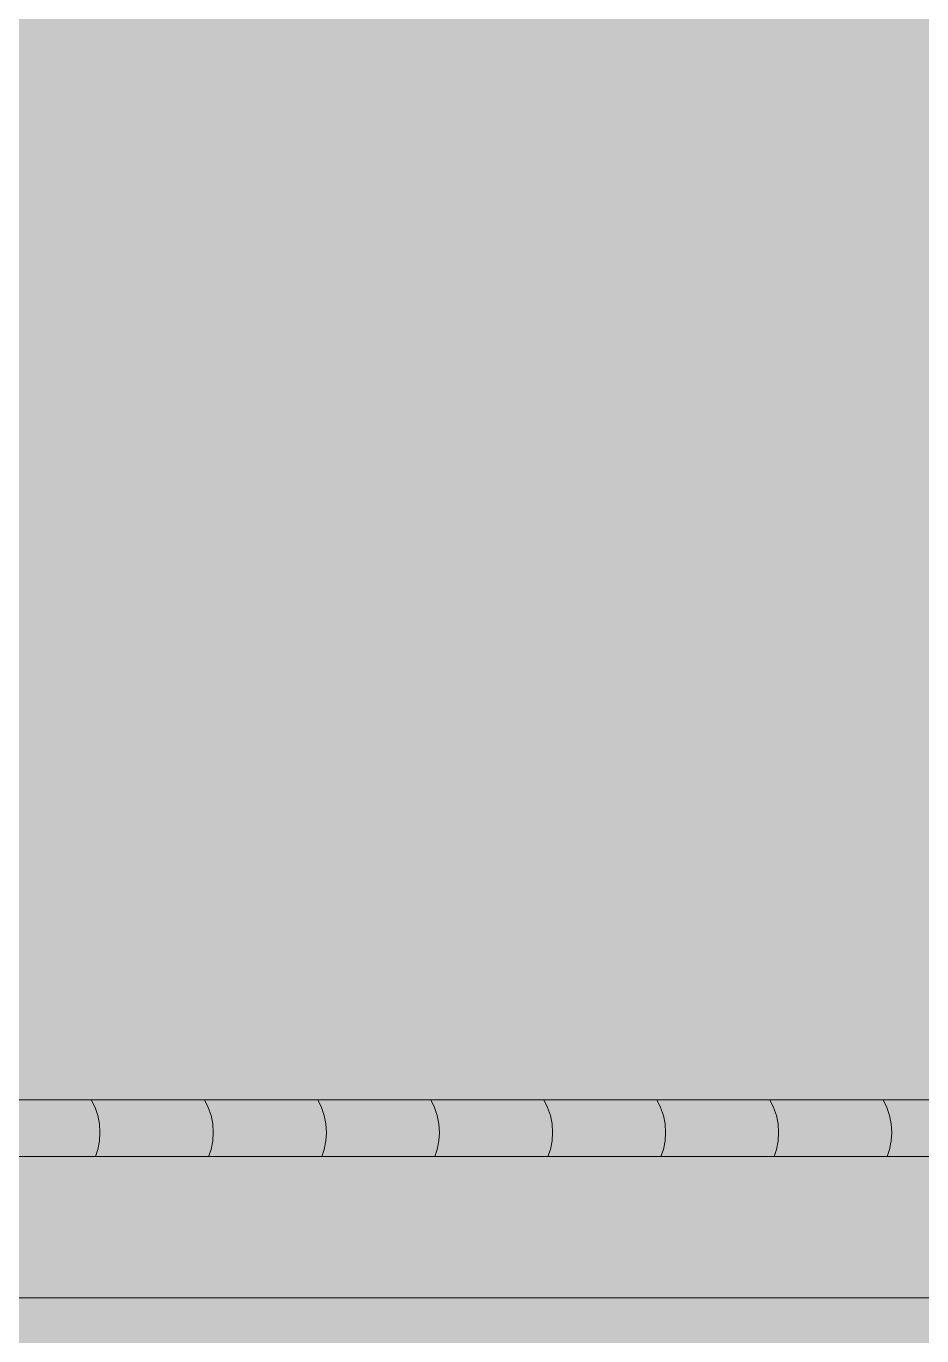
# Model space of a CAD drawing. Header units: millimetres. Extents: x 365175 to 2667127, y -330297 to -162108.
# Drawn here: x 2232307 to 2233891, y -327514 to -325196 of the extents above; entities that cross this region are included whole.
import ezdxf

# ---------------------------------------------------------------- set-up
doc = ezdxf.new("R2010")
doc.units = ezdxf.units.MM
doc.header["$MEASUREMENT"] = 0
doc.linetypes.add('Wipeout_Contour', pattern=[1000, 0, -1000])
doc.layers.add('Sols_ Dalles', color=7, linetype='Continuous')

# ---------------------------------------------------------------- blocks, each defined once
blk = doc.blocks.new('Élément de coupe_1334_3', base_point=(1963539.3, -327096.8))
at = {"color": 254, "linetype": 'Wipeout_Contour', "lineweight": 0, "ltscale": 8857809.030067515}
blk.add_wipeout([(2252939, -327196.8), (2127277, -327196.8), (2127277, -327446.8), (2252939, -327446.8)], dxfattribs=at)
at = {"linetype": 'Continuous', "lineweight": 5, "true_color": 0x00e7c4}
h = blk.add_hatch(dxfattribs=at)
h.set_pattern_fill('Plâtre_0003', color=120, style=0, pattern_type=2)
h.set_pattern_definition([(0, (1963539.32, -327096.82), (0, 86.60254), [0, -50]), (0, (1963564.32, -327053.52), (0, 86.60254), [0, -50])])
h.paths.add_polyline_path([(2252939, -327196.8), (2127277, -327196.8), (2127277, -327446.8), (2252939, -327446.8)])
at = {"color": 7, "linetype": 'Continuous', "lineweight": 5}
for p, q in [((2252939, -327196.8), (2127277, -327196.8)), ((2252939, -327446.8), (2127277, -327446.8))]:
    blk.add_line(p, q, dxfattribs=at)
blk = doc.blocks.new('Élément de coupe_1359_3', base_point=(1963539.3, -327096.8))
at = {"linetype": 'Continuous', "lineweight": 0, "true_color": 0x000000}
h = blk.add_hatch(color=18, dxfattribs=at)
h.paths.add_polyline_path([(2231963.8, -327096.8), (2234824.6, -327096.8), (2234824.6, -326637.8), (2234809.8, -326637.8), (2234805.8, -326637.6), (2234801.4, -326636.7), (2234797.3, -326635.3), (2234793.3, -326633.3), (2234789.7, -326630.9), (2234786.4, -326628), (2234783.5, -326624.7), (2234781, -326621), (2234779.1, -326617.1), (2234777.7, -326612.9), (2234776.8, -326608.6), (2234776.5, -326604.5), (2234776.5, -326576.8), (2234774, -326576.8), (2234774, -326480.8), (2234798.6, -326480.8), (2234798.6, -326576.8), (2234795.7, -326576.8), (2234795.7, -326603.9), (2234795.9, -326606.1), (2234796.3, -326607.9), (2234796.9, -326609.7), (2234797.7, -326611.4), (2234798.7, -326613), (2234800, -326614.4), (2234801.4, -326615.6), (2234803, -326616.7), (2234804.6, -326617.5), (2234806.4, -326618.1), (2234808.3, -326618.5), (2234810.5, -326618.6), (2234824.6, -326618.6), (2234824.6, -326281.8), (2234812.6, -326281.8), (2234812.6, -326101.8), (2234824.6, -326101.8), (2234824.6, -325918.8), (2235139.6, -325918.8), (2235139.6, -326101.8), (2235151.6, -326101.8), (2235151.6, -326196.8), (2235463.6, -326196.8), (2235463.6, -323596.8), (2231963.8, -323596.8)])
h.paths.add_polyline_path([(2234755.7, -326308.9), (2234755.3, -326211.8), (2234757.4, -326117.3), (2234762.4, -326117.3), (2234781.8, -325235.8), (2234805.9, -325235.7), (2234805.9, -325340.2), (2234789.1, -326099.6), (2234790.9, -326099.6), (2234791.4, -326232), (2234789.3, -326326.5), (2234779.7, -326326.5), (2234779.7, -326310.1), (2234760.4, -326310.1), (2234760.4, -326308.9)], flags=0)
blk = doc.blocks.new('*X1650', base_point=(1963539.3, -327096.8))
at = {"layer": 'Sols_ Dalles', "color": 7, "linetype": 'Continuous', "lineweight": 5}
for p, q in [((2233029.1, -327110.2), (2233022.5, -327096.8)), ((2233029.1, -327110.2), (2233022.5, -327096.8)), ((2233229.1, -327110.2), (2233222.5, -327096.8)), ((2233229.1, -327110.2), (2233222.5, -327096.8)), ((2233429, -327110.2), (2233422.5, -327096.8)), ((2233429, -327110.2), (2233422.5, -327096.8)), ((2233629, -327110.2), (2233622.5, -327096.8)), ((2233629, -327110.2), (2233622.5, -327096.8)), ((2233829, -327110.2), (2233822.5, -327096.8)), ((2233829, -327110.2), (2233822.5, -327096.8)), ((2234029, -327110.2), (2234022.4, -327096.8)), ((2234029, -327110.2), (2234022.4, -327096.8)), ((2234229, -327110.2), (2234222.4, -327096.8)), ((2234229, -327110.2), (2234222.4, -327096.8)), ((2234429, -327110.2), (2234422.4, -327096.8)), ((2234429, -327110.2), (2234422.4, -327096.8)), ((2233033.9, -327124.5), (2233029.1, -327110.2)), ((2233033.9, -327124.5), (2233029.1, -327110.2)), ((2233233.9, -327124.5), (2233229.1, -327110.2)), ((2233233.9, -327124.5), (2233229.1, -327110.2)), ((2233433.9, -327124.5), (2233429, -327110.2)), ((2233433.9, -327124.5), (2233429, -327110.2)), ((2233633.9, -327124.5), (2233629, -327110.2)), ((2233633.9, -327124.5), (2233629, -327110.2)), ((2233833.9, -327124.5), (2233829, -327110.2)), ((2233833.9, -327124.5), (2233829, -327110.2)), ((2234033.9, -327124.5), (2234029, -327110.2)), ((2234033.9, -327124.5), (2234029, -327110.2)), ((2234233.9, -327124.5), (2234229, -327110.2)), ((2234233.9, -327124.5), (2234229, -327110.2)), ((2234433.9, -327124.5), (2234429, -327110.2)), ((2234433.9, -327124.5), (2234429, -327110.2)), ((2233036.9, -327139.3), (2233033.9, -327124.5)), ((2233036.9, -327139.3), (2233033.9, -327124.5)), ((2233037.9, -327154.4), (2233036.9, -327139.3)), ((2233037.9, -327154.4), (2233036.9, -327139.3)), ((2233236.9, -327139.3), (2233233.9, -327124.5)), ((2233236.9, -327139.3), (2233233.9, -327124.5)), ((2233237.8, -327154.4), (2233236.9, -327139.3)), ((2233237.8, -327154.4), (2233236.9, -327139.3)), ((2233436.8, -327139.3), (2233433.9, -327124.5)), ((2233436.8, -327139.3), (2233433.9, -327124.5)), ((2233437.8, -327154.4), (2233436.8, -327139.3)), ((2233437.8, -327154.4), (2233436.8, -327139.3)), ((2233636.8, -327139.3), (2233633.9, -327124.5)), ((2233636.8, -327139.3), (2233633.9, -327124.5)), ((2233637.8, -327154.4), (2233636.8, -327139.3)), ((2233637.8, -327154.4), (2233636.8, -327139.3)), ((2233836.8, -327139.3), (2233833.9, -327124.5)), ((2233836.8, -327139.3), (2233833.9, -327124.5)), ((2233837.8, -327154.4), (2233836.8, -327139.3)), ((2233837.8, -327154.4), (2233836.8, -327139.3)), ((2234036.8, -327139.3), (2234033.9, -327124.5)), ((2234036.8, -327139.3), (2234033.9, -327124.5)), ((2234037.8, -327154.4), (2234036.8, -327139.3)), ((2234037.8, -327154.4), (2234036.8, -327139.3)), ((2234236.8, -327139.3), (2234233.9, -327124.5)), ((2234236.8, -327139.3), (2234233.9, -327124.5)), ((2234237.8, -327154.4), (2234236.8, -327139.3)), ((2234237.8, -327154.4), (2234236.8, -327139.3)), ((2234436.8, -327139.3), (2234433.9, -327124.5)), ((2234436.8, -327139.3), (2234433.9, -327124.5)), ((2234437.8, -327154.4), (2234436.8, -327139.3)), ((2234437.8, -327154.4), (2234436.8, -327139.3)), ((2233036.9, -327169.4), (2233037.9, -327154.4)), ((2233036.9, -327169.4), (2233037.9, -327154.4)), ((2233236.9, -327169.4), (2233237.8, -327154.4)), ((2233236.9, -327169.4), (2233237.8, -327154.4)), ((2233436.8, -327169.4), (2233437.8, -327154.4)), ((2233436.8, -327169.4), (2233437.8, -327154.4)), ((2233636.8, -327169.4), (2233637.8, -327154.4)), ((2233636.8, -327169.4), (2233637.8, -327154.4)), ((2233836.8, -327169.4), (2233837.8, -327154.4)), ((2233836.8, -327169.4), (2233837.8, -327154.4)), ((2234036.8, -327169.4), (2234037.8, -327154.4)), ((2234036.8, -327169.4), (2234037.8, -327154.4)), ((2234236.8, -327169.4), (2234237.8, -327154.4)), ((2234236.8, -327169.4), (2234237.8, -327154.4)), ((2234436.8, -327169.4), (2234437.8, -327154.4)), ((2234436.8, -327169.4), (2234437.8, -327154.4)), ((2233029.6, -327196.8), (2233033.9, -327184.2)), ((2233029.6, -327196.8), (2233033.9, -327184.2)), ((2233033.9, -327184.2), (2233036.9, -327169.4)), ((2233033.9, -327184.2), (2233036.9, -327169.4)), ((2233229.6, -327196.8), (2233233.9, -327184.2)), ((2233229.6, -327196.8), (2233233.9, -327184.2)), ((2233233.9, -327184.2), (2233236.9, -327169.4)), ((2233233.9, -327184.2), (2233236.9, -327169.4)), ((2233429.6, -327196.8), (2233433.9, -327184.2)), ((2233429.6, -327196.8), (2233433.9, -327184.2)), ((2233433.9, -327184.2), (2233436.8, -327169.4)), ((2233433.9, -327184.2), (2233436.8, -327169.4)), ((2233629.6, -327196.8), (2233633.9, -327184.2)), ((2233629.6, -327196.8), (2233633.9, -327184.2)), ((2233633.9, -327184.2), (2233636.8, -327169.4)), ((2233633.9, -327184.2), (2233636.8, -327169.4)), ((2233829.6, -327196.8), (2233833.9, -327184.2)), ((2233829.6, -327196.8), (2233833.9, -327184.2)), ((2233833.9, -327184.2), (2233836.8, -327169.4)), ((2233833.9, -327184.2), (2233836.8, -327169.4)), ((2234029.6, -327196.8), (2234033.9, -327184.2)), ((2234029.6, -327196.8), (2234033.9, -327184.2)), ((2234033.9, -327184.2), (2234036.8, -327169.4)), ((2234033.9, -327184.2), (2234036.8, -327169.4)), ((2234229.6, -327196.8), (2234233.9, -327184.2)), ((2234229.6, -327196.8), (2234233.9, -327184.2)), ((2234233.9, -327184.2), (2234236.8, -327169.4)), ((2234233.9, -327184.2), (2234236.8, -327169.4)), ((2234429.6, -327196.8), (2234433.9, -327184.2)), ((2234429.6, -327196.8), (2234433.9, -327184.2)), ((2234433.9, -327184.2), (2234436.8, -327169.4)), ((2234433.9, -327184.2), (2234436.8, -327169.4))]:
    blk.add_line(p, q, dxfattribs=at)
blk = doc.blocks.new('*X1652', base_point=(1963539.3, -327096.8))
at = {"layer": 'Sols_ Dalles', "color": 7, "linetype": 'Continuous', "lineweight": 5}
for p, q in [((2232829, -327110.2), (2232822.4, -327096.8)), ((2232829, -327110.2), (2232822.4, -327096.8)), ((2232833.9, -327124.5), (2232829, -327110.2)), ((2232833.9, -327124.5), (2232829, -327110.2)), ((2232836.8, -327139.3), (2232833.9, -327124.5)), ((2232836.8, -327139.3), (2232833.9, -327124.5)), ((2232837.8, -327154.4), (2232836.8, -327139.3)), ((2232837.8, -327154.4), (2232836.8, -327139.3)), ((2232836.8, -327169.4), (2232837.8, -327154.4)), ((2232836.8, -327169.4), (2232837.8, -327154.4)), ((2232829.6, -327196.8), (2232833.9, -327184.2)), ((2232829.6, -327196.8), (2232833.9, -327184.2)), ((2232833.9, -327184.2), (2232836.8, -327169.4)), ((2232833.9, -327184.2), (2232836.8, -327169.4))]:
    blk.add_line(p, q, dxfattribs=at)
blk = doc.blocks.new('*X1653', base_point=(1963539.3, -327096.8))
at = {"layer": 'Sols_ Dalles', "color": 7, "linetype": 'Continuous', "lineweight": 5}
for p, q in [((2232628.8, -327110.2), (2232622.2, -327096.8)), ((2232628.8, -327110.2), (2232622.2, -327096.8)), ((2232633.7, -327124.5), (2232628.8, -327110.2)), ((2232633.7, -327124.5), (2232628.8, -327110.2)), ((2232636.6, -327139.3), (2232633.7, -327124.5)), ((2232636.6, -327139.3), (2232633.7, -327124.5)), ((2232637.6, -327154.4), (2232636.6, -327139.3)), ((2232637.6, -327154.4), (2232636.6, -327139.3)), ((2232636.6, -327169.4), (2232637.6, -327154.4)), ((2232636.6, -327169.4), (2232637.6, -327154.4)), ((2232629.4, -327196.8), (2232633.7, -327184.2)), ((2232629.4, -327196.8), (2232633.7, -327184.2)), ((2232633.7, -327184.2), (2232636.6, -327169.4)), ((2232633.7, -327184.2), (2232636.6, -327169.4))]:
    blk.add_line(p, q, dxfattribs=at)
blk = doc.blocks.new('*X1655', base_point=(1963539.3, -327096.8))
at = {"layer": 'Sols_ Dalles', "color": 7, "linetype": 'Continuous', "lineweight": 5}
for p, q in [((2232428.4, -327110.2), (2232421.8, -327096.8)), ((2232428.4, -327110.2), (2232421.8, -327096.8)), ((2232433.2, -327124.5), (2232428.4, -327110.2)), ((2232433.2, -327124.5), (2232428.4, -327110.2)), ((2232436.2, -327139.3), (2232433.2, -327124.5)), ((2232436.2, -327139.3), (2232433.2, -327124.5)), ((2232437.2, -327154.4), (2232436.2, -327139.3)), ((2232437.2, -327154.4), (2232436.2, -327139.3)), ((2232436.2, -327169.4), (2232437.2, -327154.4)), ((2232436.2, -327169.4), (2232437.2, -327154.4)), ((2232429, -327196.8), (2232433.2, -327184.2)), ((2232429, -327196.8), (2232433.2, -327184.2)), ((2232433.2, -327184.2), (2232436.2, -327169.4)), ((2232433.2, -327184.2), (2232436.2, -327169.4))]:
    blk.add_line(p, q, dxfattribs=at)
blk = doc.blocks.new('Élément de coupe_1362_3', base_point=(1963539.3, -327096.8))
at = {"layer": 'Sols_ Dalles', "linetype": 'Continuous', "lineweight": 0, "true_color": 0x000000}
for points in [[(2232340.3, -327096.8), (2232206, -327096.8), (2232206, -327196.8), (2232340.3, -327196.8)], [(2232477.8, -327096.8), (2232340.3, -327096.8), (2232340.3, -327196.8), (2232477.8, -327196.8)], [(2232617.6, -327096.8), (2232477.8, -327096.8), (2232477.8, -327196.8), (2232617.6, -327196.8)], [(2232617.6, -327096.8), (2232617.6, -327196.8), (2232759.2, -327196.8), (2232759.2, -327096.8)], [(2232901.8, -327096.8), (2232759.2, -327096.8), (2232759.2, -327196.8), (2232901.8, -327196.8)], [(2232973.2, -327096.8), (2232901.8, -327096.8), (2232901.8, -327196.8), (2232973.2, -327196.8)], [(2232973.2, -327096.8), (2232973.2, -327196.8), (2234473.2, -327196.8), (2234473.2, -327096.8)]]:
    blk.add_hatch(color=18, dxfattribs=at).paths.add_polyline_path(points)
at = {"layer": 'Sols_ Dalles', "color": 250, "linetype": 'Continuous', "lineweight": 5, "true_color": 0x1f1f1f}
for p, q in [((2232206, -327096.8), (2232340.3, -327096.8)), ((2232340.3, -327096.8), (2232477.8, -327096.8)), ((2232477.8, -327096.8), (2232617.6, -327096.8)), ((2232617.6, -327096.8), (2232759.2, -327096.8)), ((2232759.2, -327096.8), (2232901.8, -327096.8)), ((2232901.8, -327096.8), (2232973.2, -327096.8)), ((2232973.2, -327096.8), (2234473.2, -327096.8))]:
    blk.add_line(p, q, dxfattribs=at)
at = {"layer": 'Sols_ Dalles', "lineweight": 0}
for name in ['*X1655', '*X1653', '*X1652', '*X1650']:
    blk.add_blockref(name, (1963539.3, -327096.8), dxfattribs=at)

msp = doc.modelspace()

# ---------------------------------------------------------------- block references
at = {"lineweight": 0}
for name in ['Élément de coupe_1359_3', 'Élément de coupe_1334_3']:
    msp.add_blockref(name, (1963539.321, -327096.824), dxfattribs=at)

# ---------------------------------------------------------------- next in the draw order: hatches: boundary and pattern name
at = {"linetype": 'Continuous', "lineweight": 5}
for color, points in [(7, [(2123184.059, -327196.824), (2255449.149, -327196.824), (2255449.149, -327396.824), (2123184.059, -327396.824)]), (255, [(2123501.244, -327196.824), (2259970.347, -327196.824), (2259970.347, -330296.824), (2123501.244, -330296.824)])]:
    msp.add_hatch(color=color, dxfattribs=at).paths.add_polyline_path(points)

# ---------------------------------------------------------------- next in the draw order: block references
at = {"layer": 'Sols_ Dalles', "lineweight": 0}
msp.add_blockref('Élément de coupe_1362_3', (1963539.321, -327096.824), dxfattribs=at)

doc.saveas('drawing.dxf')
